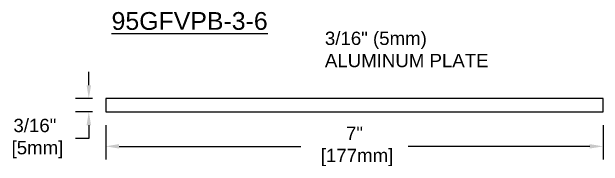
# Model space of a CAD drawing. Header units: inches. Extents: x -1.3 to 37.3, y -2.2 to 8.2.
# Drawn here: x 29 to 37.31, y 2.68 to 4.85 of the extents above; entities that cross this region are included whole.
import ezdxf

# ---------------------------------------------------------------- set-up
doc = ezdxf.new("R2010")
doc.units = ezdxf.units.IN
doc.header["$MEASUREMENT"] = 0
for name, color, linetype in [('dimensions', 3, 'Continuous'), ('METALS', 7, 'Continuous'), ('text', 2, 'Continuous')]:
    doc.layers.add(name, color=color, linetype=linetype)
doc.styles.add('ARIAL', font='arial.ttf')
doc.dimstyles.new('Arial', dxfattribs={"dimtxt": 0.1875, "dimasz": 0.1875, "dimexe": 0.1875, "dimexo": 0.1875, "dimgap": 0.1875, "dimtad": 0, "dimtih": 1, "dimtoh": 1, "dimdec": 4, "dimzin": 0, "dimdsep": 46, "dimlunit": 4, "dimtxsty": 'ARIAL', "dimcen": 0.09, "dimadec": 0, "dimazin": 0, "dimtfac": 1, "dimtdec": 4, "dimtofl": 0, "dimtmove": 0, "dimatfit": 3, "dimfxl": 0, "dimfrac": 2, "dimtolj": 1, "dimtzin": 0, "dimarcsym": 0})

# ---------------------------------------------------------------- blocks, each defined once
blk = doc.blocks.new('*D9')
at = {"layer": 'DEFPOINTS', "color": 0}
for p in [(30.3196, 3.4398), (37.3071, 3.4398), (37.3071, 2.9555)]:
    blk.add_point(p, dxfattribs=at)
at = {"layer": 'dimensions', "color": 0, "lineweight": -2}
for p, q in [((30.3196, 3.2523), (30.3196, 2.768)), ((37.3071, 3.2523), (37.3071, 2.768)), ((30.5071, 2.9555), (33.061, 2.9555)), ((37.1196, 2.9555), (34.5657, 2.9555))]:
    blk.add_line(p, q, dxfattribs=at)
at = {"layer": 'dimensions', "color": 0}
for points in [[(30.5071, 2.9868), (30.5071, 2.9243), (30.3196, 2.9555)], [(37.1196, 2.9868), (37.1196, 2.9243), (37.3071, 2.9555)]]:
    blk.add_solid(points, dxfattribs=at)
at = {"layer": 'dimensions', "color": 0, "insert": (33.8134, 2.9555), "char_height": 0.1875, "attachment_point": 5, "style": 'ARIAL'}
blk.add_mtext('\\A1;7"\\P [177mm]', dxfattribs=at)
blk = doc.blocks.new('*D10')
at = {"layer": 'DEFPOINTS', "color": 0}
for p in [(30.3196, 3.6273), (30.0811, 3.4398), (30.3196, 3.4398)]:
    blk.add_point(p, dxfattribs=at)
at = {"layer": 'dimensions', "color": 0, "lineweight": -2}
for p, q in [((30.0811, 3.8148), (30.0811, 4.0023)), ((30.1321, 3.6273), (29.8936, 3.6273)), ((30.1321, 3.4398), (29.8936, 3.4398)), ((30.0811, 3.2523), (30.0811, 3.0648)), ((30.0811, 3.0648), (29.8936, 3.0648))]:
    blk.add_line(p, q, dxfattribs=at)
at = {"layer": 'dimensions', "color": 0}
for points in [[(30.0498, 3.8148), (30.1123, 3.8148), (30.0811, 3.6273)], [(30.0498, 3.2523), (30.1123, 3.2523), (30.0811, 3.4398)]]:
    blk.add_solid(points, dxfattribs=at)
at = {"layer": 'dimensions', "color": 0, "insert": (29.3233, 3.0648), "char_height": 0.1875, "attachment_point": 5, "style": 'ARIAL'}
blk.add_mtext('\\A1;3/16"\\P [5mm]', dxfattribs=at)

msp = doc.modelspace()

# ---------------------------------------------------------------- linework, layer by layer
at = {"layer": 'METALS'}
msp.add_lwpolyline([(30.31962, 3.62726), (30.31962, 3.43976), (37.30712, 3.43976), (37.30712, 3.62726)], close=True, dxfattribs=at)

# ---------------------------------------------------------------- texts
at = {"layer": 'text', "insert": (30.40083, 4.84582), "char_height": 0.25, "width": 1.875, "attachment_point": 1, "style": 'ARIAL'}
msp.add_mtext('{\\L95GFVPB-3-6}', dxfattribs=at)
at = {"layer": 'text', "insert": (33.3978, 4.31879), "char_height": 0.1875, "attachment_point": 4, "style": 'ARIAL'}
msp.add_mtext('3/16" (5mm)\\PALUMINUM PLATE', dxfattribs=at)

# ---------------------------------------------------------------- dimensions: what is measured, and where the dimension line sits
at = {"layer": 'dimensions'}
dim = msp.add_linear_dim(base=(30.08107, 3.43976), p1=(30.31962, 3.62726), p2=(30.31962, 3.43976), angle=90, dimstyle='Arial', override={"dimpost": '\\X'}, dxfattribs=at)
dim.commit()
dim.dimension.update_dxf_attribs({"geometry": '*D10', "text_midpoint": (29.32327, 3.06476), "dimtype": 160})
dim = msp.add_linear_dim(base=(37.30712, 2.95551), p1=(30.31962, 3.43976), p2=(37.30712, 3.43976), dimstyle='Arial', override={"dimpost": '\\X'}, dxfattribs=at)
dim.commit()
dim.dimension.update_dxf_attribs({"geometry": '*D9', "text_midpoint": (33.81337, 2.95551), "dimtype": 160})

doc.saveas('drawing.dxf')
